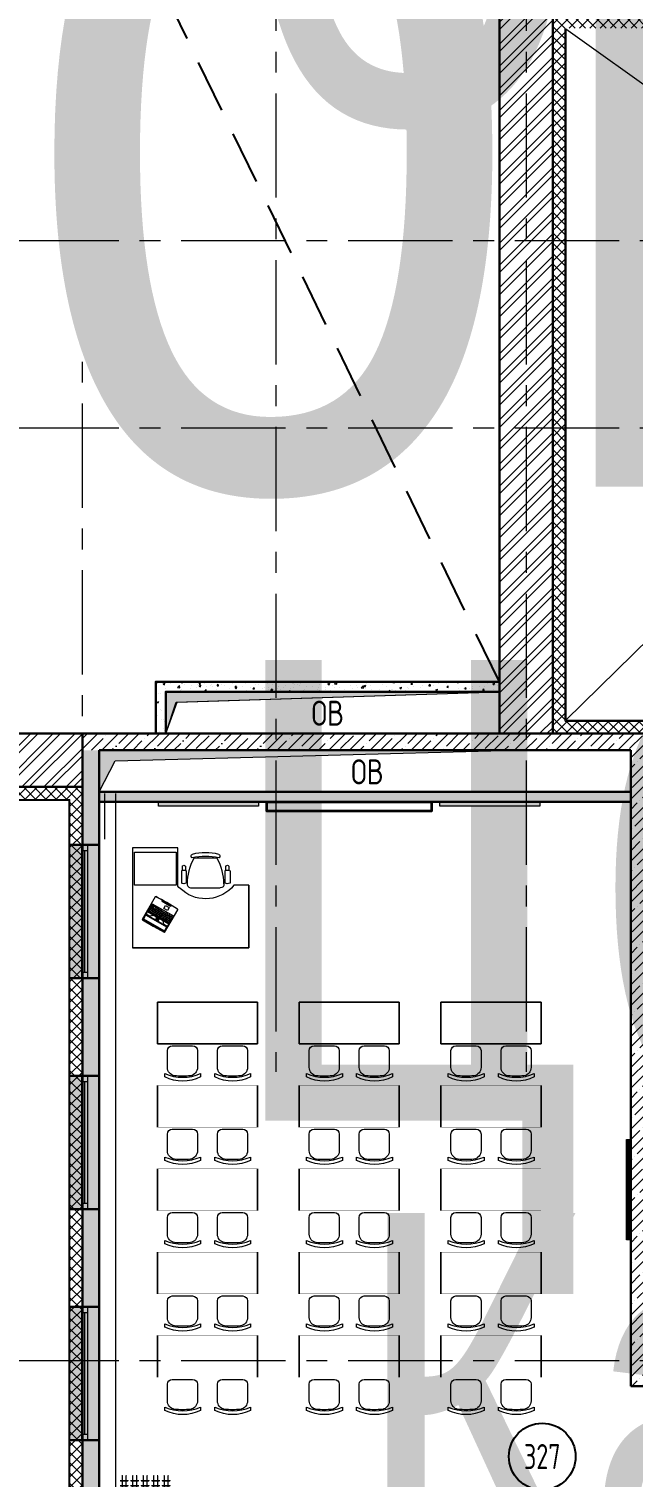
# Model space of a CAD drawing. Header units: millimetres. Extents: x -13407 to 129733, y -106516 to 109495.
# Drawn here: x 5609 to 12853, y 18564 to 35930 of the extents above; entities that cross this region are included whole.
import ezdxf
from ezdxf.enums import TextEntityAlignment as Align

# ---------------------------------------------------------------- set-up
doc = ezdxf.new("R2018")
doc.units = ezdxf.units.MM
doc.linetypes.add('CENTER', pattern=[2, 1.25, -0.25, 0.25, -0.25])
doc.linetypes.add('DASHED', pattern=[19.05, 12.7, -6.35])
doc.layers.get('Defpoints').update_dxf_attribs({"color": 6})
for name, color, linetype, lineweight in [('АР_Маркер экспликации', 239, 'Continuous', 13), ('АР_Навесной фасад', 5, 'Continuous', 5), ('АР_Номер помещения', 1, 'Continuous', 25), ('АР_Окна БЛОК', 250, 'Continuous', 13), ('АР_Оси', 193, 'Continuous', 9), ('АР_Перегородки газоблок', 165, 'Continuous', 30), ('АР_Перегородки газоблок_Штрих', 165, 'Continuous', 5), ('АР_Подоконники', 163, 'Continuous', 9), ('АР_Помещения_площадь', 19, 'Continuous', 9), ('АР_Сущ Несущая стена', 202, 'Continuous', 30), ('АР_тонкая линия', 250, 'Continuous', 0), ('АР_Утеплитель', 250, 'Continuous', 9), ('АР_Штриховка кирпич', 250, 'Continuous', 9), ('АР_Штриховка монолит', 250, 'Continuous', 9), ('Спринклеры', 7, 'Continuous', 18), ('ТХ_мебель передв', 250, 'Continuous', 13), ('ТХ_обор_комп принт', 30, 'Continuous', 13)]:
    doc.layers.add(name, color=color, linetype=linetype, lineweight=lineweight)
doc.layers.add('АР_Названия помещений', color=124, linetype='Continuous', lineweight=5, plot=False)
doc.layers.add('АР_Отверстия', color=251, linetype='Continuous')
doc.styles.add('ICOCPEUR', font='isocpeur.ttf')
doc.styles.add('ISOCPEUR', font='isocpeur.ttf', dxfattribs={"width": 0.7})
doc.styles.get("Standard").update_dxf_attribs({"font": 'arial.ttf'})
pattern_1 = [(45, (-951676.66, 109617.1), (-132.58252, 132.58252), []), (45, (-951588.28, 109617.1), (-132.58252, 132.58252), [])]
pattern_2 = [(45, (-945096.63, 49153.53), (-61.871843, 61.871843), []), (135, (-945096.63, 49153.53), (-61.871843, -61.871843), [])]

# ---------------------------------------------------------------- blocks, each defined once
blk = doc.blocks.new('*U173')
at = {"true_color": 0xffffff}
h = blk.add_hatch(color=7, dxfattribs=at)
h.dxf.hatch_style = 1
h.paths.add_polyline_path([(-1600, 140), (0, 140), (0, -220), (-1600, -220)])
at = {"lineweight": 30}
for p, q in [((-1600, 140), (-1600, -220)), ((0, 140), (0, -220))]:
    blk.add_line(p, q, dxfattribs=at)
for p, q in [((-1600, 140), (0, 140)), ((-1600, 140), (-1600, 140)), ((-1600, 140), (-1600, 140)), ((-1600, 0), (0, 0)), ((0, 140), (0, 140)), ((0, 140), (0, 140)), ((-1600, -70), (0, -70)), ((-1530, 0), (-1530, -70)), ((-1530, -35), (-70, -35)), ((-70, 0), (-70, -70)), ((0, -220), (-1600, -220))]:
    blk.add_line(p, q)
blk = doc.blocks.new('*U174')
at = {"true_color": 0xffffff}
h = blk.add_hatch(color=7, dxfattribs=at)
h.dxf.hatch_style = 1
h.paths.add_polyline_path([(-1600, 140), (0, 140), (0, -220), (-1600, -220)])
at = {"lineweight": 30}
for p, q in [((-1600, 140), (-1600, -220)), ((0, 140), (0, -220))]:
    blk.add_line(p, q, dxfattribs=at)
for p, q in [((-1600, 140), (0, 140)), ((-1600, 140), (-1600, 140)), ((-1600, 140), (-1600, 140)), ((-1600, 0), (0, 0)), ((0, 140), (0, 140)), ((0, 140), (0, 140)), ((-1600, -70), (0, -70)), ((-1530, 0), (-1530, -70)), ((-1530, -35), (-70, -35)), ((-70, 0), (-70, -70)), ((0, -220), (-1600, -220))]:
    blk.add_line(p, q)
blk = doc.blocks.new('*U175')
at = {"true_color": 0xffffff}
h = blk.add_hatch(color=7, dxfattribs=at)
h.dxf.hatch_style = 1
h.paths.add_polyline_path([(-1600, 140), (0, 140), (0, -220), (-1600, -220)])
at = {"lineweight": 30}
for p, q in [((-1600, 140), (-1600, -220)), ((0, 140), (0, -220))]:
    blk.add_line(p, q, dxfattribs=at)
for p, q in [((-1600, 140), (0, 140)), ((-1600, 140), (-1600, 140)), ((-1600, 140), (-1600, 140)), ((-1600, 0), (0, 0)), ((0, 140), (0, 140)), ((0, 140), (0, 140)), ((-1600, -70), (0, -70)), ((-1530, 0), (-1530, -70)), ((-1530, -35), (-70, -35)), ((-70, 0), (-70, -70)), ((0, -220), (-1600, -220))]:
    blk.add_line(p, q)
blk = doc.blocks.new('*U371')
at = {"layer": 'АР_Номер помещения', "color": 7}
blk.add_circle((-12473, 1786), 400, dxfattribs=at)
at = {"layer": 'Defpoints', "color": 7, "style": 'ISOCPEUR', "width": 0.7}
blk.add_attdef('ПЛОЩАДЬ_ПОМЕЩЕНИЯ', text='', height=200, dxfattribs=at).set_placement((-16920, 1466), align=Align.MIDDLE_RIGHT)
at = {"layer": 'Defpoints', "color": 7, "style": 'ISOCPEUR', "width": 0.7, "flags": 1}
blk.add_attdef('КАТЕГОРИЯ', (-499, -2092), '', height=250, dxfattribs=at)
at = {"layer": 'АР_Номер помещения', "color": 7, "style": 'ISOCPEUR', "width": 0.7}
blk.add_attdef('НОМЕР_ПОМЕЩЕНИЯ', text='', height=300, dxfattribs=at).set_placement((-12473, 1786), align=Align.MIDDLE_CENTER)
at = {"layer": 'АР_Помещения_площадь', "color": 7, "lineweight": 30, "width": 0.7, "flags": 104}
blk.add_attdef('ИМЯ_ПОМЕЩЕНИЯ', text='', height=100, dxfattribs=at).set_placement((158, 1217), align=Align.MIDDLE_CENTER)
blk = doc.blocks.new('*U391')
at = {"layer": 'Defpoints', "color": 7, "style": 'ISOCPEUR', "width": 0.7, "flags": 1}
blk.add_attdef('КАТЕГОРИЯ', (-499, -2092), '', height=250, dxfattribs=at)
at = {"layer": 'Defpoints', "color": 7, "style": 'ISOCPEUR', "width": 0.7}
blk.add_attdef('ПЛОЩАДЬ_ПОМЕЩЕНИЯ', text='', height=200, dxfattribs=at).set_placement((6388, -10752), align=Align.MIDDLE_RIGHT)
at = {"layer": 'АР_Номер помещения', "color": 7, "style": 'ISOCPEUR', "width": 0.7}
blk.add_attdef('НОМЕР_ПОМЕЩЕНИЯ', text='', height=300, dxfattribs=at).set_placement((1135, -4684), align=Align.MIDDLE_CENTER)
at = {"layer": 'АР_Помещения_площадь', "color": 7, "lineweight": 30, "width": 0.7, "flags": 104}
blk.add_attdef('ИМЯ_ПОМЕЩЕНИЯ', text='', height=100, dxfattribs=at).set_placement((158, 1217), align=Align.MIDDLE_CENTER)
blk = doc.blocks.new('*U389')
at = {"layer": 'Defpoints', "color": 7, "style": 'ISOCPEUR', "width": 0.7}
blk.add_attdef('ПЛОЩАДЬ_ПОМЕЩЕНИЯ', text='', height=200, dxfattribs=at).set_placement((-20053, 1770), align=Align.MIDDLE_RIGHT)
at = {"layer": 'Defpoints', "color": 7, "style": 'ISOCPEUR', "width": 0.7, "flags": 1}
blk.add_attdef('КАТЕГОРИЯ', (-499, -2092), '', height=250, dxfattribs=at)
at = {"layer": 'АР_Номер помещения', "color": 7, "style": 'ISOCPEUR', "width": 0.7}
blk.add_attdef('НОМЕР_ПОМЕЩЕНИЯ', text='', height=300, dxfattribs=at).set_placement((-18031, 1945), align=Align.MIDDLE_CENTER)
at = {"layer": 'АР_Помещения_площадь', "color": 7, "lineweight": 30, "width": 0.7, "flags": 104}
blk.add_attdef('ИМЯ_ПОМЕЩЕНИЯ', text='', height=100, dxfattribs=at).set_placement((158, 1217), align=Align.MIDDLE_CENTER)
blk = doc.blocks.new('A$C3da1b1ea')
at = {"lineweight": 0}
blk.add_lwpolyline([(0, 0), (50, 0), (50, -1200), (0, -1200), (0, 0)], dxfattribs=at)
blk = doc.blocks.new('laptop')
at = {"color": 0}
for p, q in [((-150, 325), (-155, 323)), ((-150, 325), (-155, 323)), ((-155, 323), (-155, 10)), ((-155, 323), (-155, 10)), ((-150, 313), (-155, 311)), ((155, 248), (-155, 248)), ((0, 326), (-150, 325)), ((0, 326), (-150, 325)), ((0, 314), (-150, 313)), ((-147, 210), (-147, 234)), ((-147, 210), (-147, 100)), ((147, 210), (-147, 210)), ((-147, 210), (-72, 210)), ((-130, 194), (-147, 194)), ((147, 192), (-147, 192)), ((-143, 309), (-140, 310)), ((-143, 254), (-143, 309)), ((-140, 253), (-143, 254)), ((-140, 310), (140, 310)), ((140, 253), (-140, 253)), ((-138, 192), (-138, 173)), ((-137, 244), (-96, 244)), ((-130, 210), (-130, 194)), ((-128, 210), (-128, 194)), ((76, 194), (-128, 194)), ((-119, 192), (-119, 173)), ((-111, 210), (-111, 194)), ((-99, 192), (-99, 173)), ((-94, 210), (-94, 194)), ((-68, 219), (-92, 243)), ((-80, 192), (-80, 173)), ((-77, 210), (-77, 194)), ((-60, 210), (-60, 194)), ((-60, 192), (-60, 173)), ((-43, 210), (-43, 194)), ((-41, 192), (-41, 173)), ((-26, 210), (-26, 194)), ((-19, 242), (-21, 242)), ((-21, 242), (-21, 237)), ((-21, 237), (-19, 237)), ((-21, 226), (-21, 220)), ((21, 226), (-21, 226)), ((-21, 220), (21, 220)), ((-21, 192), (-21, 173)), ((-19, 237), (-19, 242)), ((-9, 210), (-9, 194)), ((-6, 242), (-8, 242)), ((-8, 242), (-8, 237)), ((-8, 237), (-6, 237)), ((-6, 237), (-6, 242)), ((-2, 192), (-2, 173)), ((150, 325), (0, 326)), ((150, 325), (0, 326)), ((150, 313), (0, 314)), ((8, 242), (6, 242)), ((6, 242), (6, 237)), ((6, 237), (8, 237)), ((8, 237), (8, 242)), ((8, 210), (8, 194)), ((18, 192), (18, 173)), ((21, 242), (19, 242)), ((19, 242), (19, 237)), ((19, 237), (21, 237)), ((21, 237), (21, 242)), ((21, 220), (21, 226)), ((25, 210), (25, 194)), ((37, 192), (37, 173)), ((42, 210), (42, 194)), ((57, 192), (57, 173)), ((59, 210), (59, 194)), ((68, 219), (92, 243)), ((69, 210), (69, 211)), ((69, 210), (69, 211)), ((147, 210), (69, 210)), ((76, 210), (76, 194)), ((76, 192), (76, 173)), ((79, 210), (79, 194)), ((147, 194), (79, 194)), ((96, 244), (137, 244)), ((96, 210), (96, 194)), ((96, 192), (96, 173)), ((113, 210), (113, 194)), ((129, 192), (129, 100)), ((130, 210), (130, 194)), ((140, 310), (143, 309)), ((143, 254), (140, 253)), ((143, 309), (143, 254)), ((147, 234), (147, 210)), ((147, 210), (147, 100)), ((155, 323), (150, 325)), ((155, 323), (150, 325)), ((155, 311), (150, 313)), ((155, 10), (155, 323)), ((155, 10), (155, 323)), ((-155, 10), (-155, 8)), ((-155, 8), (-152, 5)), ((-152, 5), (-150, 5)), ((-150, 5), (0, 0)), ((147, 173), (-147, 173)), ((147, 155), (-147, 155)), ((147, 137), (-147, 137)), ((147, 118), (-147, 118)), ((147, 100), (-147, 100)), ((-129, 173), (-129, 155)), ((-123, 155), (-123, 137)), ((-123, 118), (-123, 100)), ((-114, 137), (-114, 118)), ((-110, 173), (-110, 155)), ((-103, 155), (-103, 137)), ((-98, 118), (-98, 100)), ((-94, 137), (-94, 118)), ((-90, 173), (-90, 155)), ((-84, 155), (-84, 137)), ((-75, 137), (-75, 118)), ((-74, 118), (-74, 100)), ((-71, 173), (-71, 155)), ((-64, 155), (-64, 137)), ((-59, 14), (-59, 1)), ((59, 14), (-59, 14)), ((-59, 1), (-59, 14)), ((-59, 14), (59, 14)), ((-55, 137), (-55, 118)), ((-55, 118), (-55, 100)), ((-51, 173), (-51, 155)), ((-45, 155), (-45, 137)), ((-36, 137), (-36, 118)), ((-32, 173), (-32, 155)), ((-25, 155), (-25, 137)), ((-16, 137), (-16, 118)), ((-12, 173), (-12, 155)), ((-6, 155), (-6, 137)), ((0, 0), (150, 5)), ((3, 137), (3, 118)), ((7, 173), (7, 155)), ((9, 118), (9, 100)), ((14, 155), (14, 137)), ((23, 137), (23, 118)), ((27, 173), (27, 155)), ((29, 118), (29, 100)), ((33, 155), (33, 137)), ((42, 137), (42, 118)), ((46, 173), (46, 155)), ((48, 118), (48, 100)), ((53, 155), (53, 137)), ((59, 1), (59, 14)), ((59, 14), (59, 1)), ((62, 137), (62, 118)), ((66, 173), (66, 155)), ((68, 118), (68, 100)), ((72, 155), (72, 137)), ((81, 137), (81, 118)), ((85, 173), (85, 155)), ((87, 118), (87, 100)), ((90, 118), (90, 100)), ((92, 155), (92, 137)), ((105, 173), (105, 155)), ((109, 137), (109, 100)), ((150, 5), (153, 6)), ((153, 6), (155, 8)), ((155, 8), (155, 10))]:
    blk.add_line(p, q, dxfattribs=at)
blk.add_lwpolyline([(-52, 79), (-4, 79), (-4, 39), (-52, 39)], close=True, dxfattribs=at)
for centre, radius, start, end in [((-137, 234), 10, 90, 180), ((-96, 239), 5, 45, 90), ((-72, 215), 5, 270, 45), ((72, 215), 5, 135, 236.1175), ((96, 239), 5, 90, 135), ((137, 234), 10, 0, 90), ((-150, 10), 5, 180, 266.4167), ((0, 2405), 2405, 266.4167, 273.5833), ((150, 10), 5, 273.5833, 0)]:
    blk.add_arc(centre, radius, start, end, dxfattribs=at)
blk = doc.blocks.new('мваи')
for points in [[(95699, 222916), (95154, 222916), (95154, 221715), (96551, 221715), (96551, 222466), (96371, 222466)], [(95699, 222456), (95699, 222916)], [(95741, 222641), (95741, 222493)], [(95752, 222694), (95752, 222646)], [(95789, 222694), (95789, 222646)], [(95800, 222641), (95800, 222493)], [(96260, 222641), (96260, 222493)], [(96271, 222694), (96271, 222646)], [(96308, 222694), (96308, 222646)], [(96324, 222641), (96324, 222493)], [(96551, 222466), (96551, 221715), (95154, 221715)]]:
    blk.add_lwpolyline(points)
blk.add_lwpolyline([(95180, 222864), (95678, 222864), (95678, 222466), (95180, 222466)], close=True)
blk.add_lwpolyline([(96250, 222482, 0.127479), (96170, 222789, 0.028308), (95890, 222789, 0.127479), (95810, 222482, 0.416667), (95858, 222435), (96207, 222435)], format="xyb")
for centre, radius, start, end in [((96030, 222190), 667, 75.9812, 104.0188), ((96030, 221982), 829, 78.7648, 101.2352)]:
    blk.add_arc(centre, radius, start, end)
for points in [[(95868, 222795), (95858, 222800), (95852, 222821), (95863, 222832)], [(95863, 222832), (95863, 222837), (95868, 222837), (95868, 222837)], [(96191, 222837), (96202, 222832), (96207, 222816), (96197, 222800)], [(95741, 222641), (95757, 222652), (95778, 222652), (95800, 222641)], [(95752, 222694), (95757, 222705), (95768, 222710), (95778, 222705)], [(95778, 222705), (95784, 222699), (95784, 222699), (95789, 222694)], [(96197, 222800), (96197, 222800), (96197, 222795), (96191, 222795)], [(96260, 222641), (96281, 222652), (96302, 222652), (96324, 222641)], [(96271, 222694), (96276, 222705), (96292, 222710), (96302, 222705)], [(96302, 222705), (96302, 222699), (96308, 222699), (96308, 222694)], [(95800, 222493), (95778, 222482), (95757, 222482), (95741, 222493)], [(96371, 222466), (96218, 222281), (95942, 222249), (95757, 222403)], [(96250, 222482), (96255, 222456), (96234, 222435), (96207, 222435)], [(96324, 222493), (96302, 222482), (96281, 222482), (96260, 222493)], [(95757, 222403), (95736, 222419), (95715, 222435), (95699, 222456)]]:
    blk.add_open_spline(points, degree=3)
at = {"rotation": 150}
blk.add_blockref('laptop', (95567, 222259), dxfattribs=at)
blk = doc.blocks.new('У018')
at = {"layer": 'ТХ_мебель передв', "ltscale": 100, "const_width": 2}
blk.add_lwpolyline([(94750, 82280), (95250, 82280), (95250, 81080), (94750, 81080)], close=True, dxfattribs=at)
blk = doc.blocks.new('Стул парты')
for points in [[(-95, -360, -0.36493), (-180, -259), (-180, -58, -0.414078), (-122, 0), (122, 0, -0.414078), (180, -58), (180, -259, -0.36493), (95, -360, -0.041656)], [(-212, -334, 0.203875), (217, -334), (217, -374, -0.227009), (-212, -374)]]:
    blk.add_lwpolyline(points, format="xyb", close=True)

msp = doc.modelspace()

# ---------------------------------------------------------------- hatches: boundary and pattern name
at = {"layer": 'АР_Перегородки газоблок_Штрих', "ltscale": 100}
h = msp.add_hatch(dxfattribs=at)
h.set_pattern_fill('AR-CONC', color=256, scale=30)
h.set_pattern_definition([(50, (-58072.46, -55205.68), (215.17805, -18.82564), [22.5, -247.5]), (355, (-58072.46, -55205.68), (-41.6254, 225.65764), [18, -198]), (100.45144, (-58054.53, -55207.25), (173.55265, 206.832), [19.12206, -210.34263]), (46.1842, (-58072.46, -55145.68), (320.1724, -49.6558), [33.75, -371.25]), (96.63564, (-58045.78, -55149.82), (280.3986, 292.2356), [28.6831, -315.5141]), (351.18416, (-58072.46, -55145.68), (280.3986, 292.2356), [27, -297]), (21, (-58042.46, -55160.68), (179.07212, -120.78567), [22.5, -247.5]), (326, (-58042.46, -55160.68), (72.9946, 217.545), [18, -198]), (71.45144, (-58027.54, -55170.75), (252.0667, 96.75935), [19.12206, -210.34263]), (37.5, (-58072.46, -55205.68), (3.647957, 99.868156), [0, -195.6, 0, -201, 0, -198.75]), (7.5, (-58072.46, -55205.68), (78.92086, 118.32351), [0, -114.6, 0, -191.1, 0, -75.75]), (327.5, (-58139.36, -55205.68), (160.14673, -6.76646), [0, -75, 0, -234, 0, -310.5]), (317.5, (-58169.36, -55205.68), (174.95585, 30.0315), [0, -97.5, 0, -155.4, 0, -220.5])])
h.paths.add_polyline_path([(7250, 27981.9), (8235, 27981.8), (11249.8, 27982.4), (11249.8, 28102.4), (8355, 28101.9), (7130, 28101.3), (7130, 27480), (7250, 27480.5)])
h = msp.add_hatch(dxfattribs=at)
h.set_pattern_fill('AR-CONC', color=256, scale=30)
h.set_pattern_definition([(50, (-58072.46, -55305.68), (215.17805, -18.82564), [22.5, -247.5]), (355, (-58072.46, -55305.68), (-41.6254, 225.65764), [18, -198]), (100.45144, (-58054.53, -55307.25), (173.55265, 206.832), [19.12206, -210.34263]), (46.1842, (-58072.46, -55245.68), (320.1724, -49.6558), [33.75, -371.25]), (96.63564, (-58045.78, -55249.82), (280.3986, 292.2356), [28.6831, -315.5141]), (351.18416, (-58072.46, -55245.68), (280.3986, 292.2356), [27, -297]), (21, (-58042.46, -55260.68), (179.07212, -120.78567), [22.5, -247.5]), (326, (-58042.46, -55260.68), (72.9946, 217.545), [18, -198]), (71.45144, (-58027.54, -55270.75), (252.0667, 96.75935), [19.12206, -210.34263]), (37.5, (-58072.46, -55305.68), (3.647957, 99.868156), [0, -195.6, 0, -201, 0, -198.75]), (7.5, (-58072.46, -55305.68), (78.92086, 118.32351), [0, -114.6, 0, -191.1, 0, -75.75]), (327.5, (-58139.36, -55305.68), (160.14673, -6.76646), [0, -75, 0, -234, 0, -310.5]), (317.5, (-58169.36, -55305.68), (174.95585, 30.0315), [0, -97.5, 0, -155.4, 0, -220.5])])
h.paths.add_polyline_path([(12825.3, 26780.4), (6450, 26780.4), (6450, 26660.4), (12825, 26661.2), (12824.6, 26660.4)])
at = {"layer": 'АР_Утеплитель', "ltscale": 100}
h = msp.add_hatch(dxfattribs=at)
h.set_pattern_fill('ANSI37', color=256, scale=700)
h.set_pattern_definition(pattern_2)
h.paths.add_polyline_path([(14829.8, 47170), (17959.8, 47170), (17959.8, 44240), (21080, 44240), (21080, 36220), (17279.8, 36220), (17279.8, 36090), (11889.8, 36090), (11889.8, 27480), (16865, 27480), (16865, 31445), (51665, 31445), (51665, 27480), (62165, 27480), (62165, 9610), (68515, 9610), (68515, -100), (55415, -100), (55415, 6250), (47535, 6250), (47535, 11440), (38999.7, 11440), (38999.7, 11040), (39149.7, 11040), (39149.7, 11290), (47385, 11290), (47385, 6100), (55265, 6100), (55265, -250), (68665, -250), (68665, 9760), (62315, 9760), (62315, 27630), (51815, 27630), (51815, 31595), (16715, 31595), (16715, 27630), (12039.8, 27630), (12039.8, 35940), (17429.8, 35940), (17429.8, 36070), (21230, 36070), (21230, 44390), (18109.8, 44390), (18109.8, 47320), (14979.8, 47320), (14979.8, 47738.8), (14834.2, 47738.8)])
h = msp.add_hatch(dxfattribs=at)
h.set_pattern_fill('ANSI37', color=256, scale=700)
h.set_pattern_definition(pattern_2)
h.paths.add_polyline_path([(-100, 9610), (6250, 9610), (6250, 26840), (-750.2, 26840), (-750.2, 28560), (-900.2, 28560), (-900.2, 26690), (6100, 26690), (6100, 9760), (-250, 9760), (-250, -250), (13150, -250), (13150, 6100), (21270, 6100), (21270, 11290), (29537.4, 11290), (29537.4, 11040), (29687.4, 11040), (29687.4, 11440), (21120, 11440), (21120, 6250), (13000, 6250), (13000, -100), (-100, -100)])
at = {"layer": 'АР_Штриховка кирпич', "ltscale": 100}
h = msp.add_hatch(dxfattribs=at)
h.set_pattern_fill('ANSI32', color=256, scale=500)
h.set_pattern_definition(pattern_1)
h.paths.add_polyline_path([(11889.8, 36730), (11249.8, 36730), (11249.9, 27480.1), (11889.9, 27479.9), (11889.8, 36089.2), (11889.8, 36090.8)])
h = msp.add_hatch(dxfattribs=at)
h.set_pattern_fill('ANSI32', color=256, scale=500)
h.set_pattern_definition(pattern_1)
h.paths.add_polyline_path([(-110.2, 28495), (-750.2, 28495), (-750.2, 26840), (6250, 26840), (6250, 27480), (-110.1, 27480)])
at = {"layer": 'АР_Штриховка монолит', "ltscale": 100}
h = msp.add_hatch(dxfattribs=at)
h.set_pattern_fill('ANSI35', color=256, scale=700)
h.set_pattern_definition([(45, (-938746.6, 75713.59), (-123.743687, 123.743687), []), (45, (-938622.85, 75713.59), (-123.743687, 123.743687), [218.75, -43.75, 0, -43.75])])
h.paths.add_polyline_path([(6450, 27280), (12825, 27280), (12825, 19655), (13025, 19655), (13025, 27280), (16865, 27280), (16865, 27480), (6250, 27480), (6250, 27280), (6450, 27280)])
h = msp.add_hatch(dxfattribs=at)
h.set_pattern_fill('ANSI35', color=256, scale=700)
h.set_pattern_definition([(45, (-951587.81, 109999.9), (-123.743687, 123.743687), []), (45, (-951464.07, 109999.9), (-123.743687, 123.743687), [218.75, -43.75, 0, -43.75])])
h.paths.add_polyline_path([(6449.9, 27280), (6249.9, 27280), (6249.9, 9610), (-100, 9610), (-100, 9410), (100, 9410), (6250, 9410), (6250, 8256), (6550, 8256), (6550, 9610), (6450, 9610)])
at = {"layer": 'Спринклеры', "ltscale": 100}
h = msp.add_hatch(color=256, dxfattribs=at)
h.paths.add_polyline_path([(8584.9, 27982.4), (7250, 27982.4), (7250, 27480), (7387.8, 27857.7), (8584.9, 27896.2)])
h.paths.add_polyline_path([(11249.8, 27982.4), (11164.8, 27982.4), (8584.9, 27982.4), (8584.9, 27896.2)])
h = msp.add_hatch(color=256, dxfattribs=at)
h.paths.add_polyline_path([(8569.9, 27280), (6450, 27280), (6450, 26780.4), (6642.7, 27152.9), (8569.9, 27203.9)])
h.paths.add_polyline_path([(11431.2, 27280), (11447.1, 27280), (8569.9, 27280), (8569.9, 27203.9)])
h.paths.add_polyline_path([(11445.5, 27280), (11447.1, 27280), (11431.2, 27280)], flags=17)
at = {"layer": 'ТХ_мебель передв', "transparency": 33554508}
h = msp.add_hatch(color=256, dxfattribs=at)
h.dxf.hatch_style = 1
h.paths.add_polyline_path([(7162.6, 26660.4), (7162.6, 26607.5), (8362.6, 26607.5), (8362.6, 26660.4)])
h = msp.add_hatch(color=256, dxfattribs=at)
h.dxf.hatch_style = 1
h.paths.add_polyline_path([(11736.1, 26607.5), (11736.1, 26660.4), (10537.4, 26660.4), (10537.4, 26607.5)])

# ---------------------------------------------------------------- linework, layer by layer
at = {"linetype": 'DASHED', "ltscale": 50}
msp.add_line((11249.8, 28102.4), (-110.2, 51495), dxfattribs=at)
at = {"layer": 'АР_Навесной фасад', "ltscale": 100}
for p, q in [((12039.8, 27630), (12039.8, 35940)), ((12049.8, 27640), (12049.8, 35930)), ((12039.8, 27630), (16715, 27630)), ((12049.8, 27640), (16705, 27640)), ((-910.2, 26680), (6090, 26680)), ((-900.2, 26690), (6100, 26690)), ((6090, 9770), (6090, 26680)), ((6100, 9760), (6100, 26690))]:
    msp.add_line(p, q, dxfattribs=at)
at = {"layer": 'АР_Оси', "linetype": 'CENTER', "ltscale": 1000}
for p, q in [((8569.9, 79157.5), (8569.9, 23425.1)), ((11569.9, 79157.5), (11569.9, 23425.1)), ((-12563.8, 33395), (70614.6, 33395)), ((6250, -1811.3), (6250, 32072.7)), ((-12563.8, 31145), (70614.6, 31145)), ((-12563.8, 27480), (71033.4, 27480)), ((-12563.8, 19960), (71033.4, 19960))]:
    msp.add_line(p, q, dxfattribs=at)
at = {"layer": 'АР_Перегородки газоблок', "ltscale": 100}
for points in [[(7130, 27480), (7130, 28102.4), (11249.8, 28102.4)], [(7250, 27480), (7250, 27982.4), (11249.8, 27982.4)], [(12825, 26780.4), (6450, 26780.4)], [(12825, 26660.4), (6450, 26660.4)]]:
    msp.add_lwpolyline(points, dxfattribs=at)
at = {"layer": 'АР_Подоконники', "ltscale": 100}
msp.add_line((6650, 18055), (6650, 26760.4), dxfattribs=at)
at = {"layer": 'АР_Сущ Несущая стена', "ltscale": 100}
for p, q in [((11249.8, 27480), (11249.8, 36730)), ((11889.8, 27480), (11889.8, 36090)), ((-110.2, 27480), (16865, 27480)), ((6250, 9610), (6250, 27480)), ((6450, 9610), (6450, 27280)), ((6450, 27280), (12825, 27280)), ((12825, 19655), (12825, 27280)), ((-750.2, 26840), (6250, 26840)), ((12825, 19655), (13025, 19655))]:
    msp.add_line(p, q, dxfattribs=at)
at = {"layer": 'АР_тонкая линия', "ltscale": 100}
msp.add_line((12048.6, 35930), (16703.7, 32604.3), dxfattribs=at)
for points in [[(12048.6, 27640), (16703.7, 32206.5)], [(7250, 27480), (7372.8, 27857.7), (11249.8, 27982.4)], [(7250, 27480), (7387.8, 27857.7), (11249.8, 27982.4)], [(6450, 26780.4), (6642.7, 27152.9), (11445.5, 27280)]]:
    msp.add_lwpolyline(points, dxfattribs=at)
at = {"layer": 'ТХ_мебель передв', "ltscale": 100}
msp.add_line((6520, 26215), (6520, 26760.3), dxfattribs=at)
at = {"layer": 'ТХ_мебель передв'}
for p, q in [((7750, 24260.6), (7150, 24260.6)), ((7150, 24260.6), (7150, 23760.6)), ((7150, 23760.6), (7150, 24260.6)), ((7150, 24260.6), (7750, 24260.6)), ((7750, 24260.6), (7150, 24260.6)), ((7150, 24260.6), (7150, 23760.6)), ((7150, 23760.6), (7150, 24260.6)), ((7150, 24260.6), (7750, 24260.6)), ((8350, 24260.6), (7750, 24260.6)), ((8350, 24260.6), (7750, 24260.6)), ((7750, 24260.6), (8350, 24260.6)), ((8350, 24260.6), (7750, 24260.6)), ((8350, 24260.6), (7750, 24260.6)), ((7750, 24260.6), (8350, 24260.6)), ((8350, 23760.6), (8350, 24260.6)), ((8350, 23760.6), (8350, 24260.6)), ((8350, 24260.6), (8350, 23760.6)), ((8350, 23760.6), (8350, 24260.6)), ((8350, 23760.6), (8350, 24260.6)), ((8350, 24260.6), (8350, 23760.6)), ((8850, 24260.6), (8850, 23760.6)), ((8850, 24260.6), (8850, 23760.6)), ((8850, 23760.6), (8850, 24260.6)), ((9450, 24260.6), (8850, 24260.6)), ((9450, 24260.6), (8850, 24260.6)), ((8850, 24260.6), (9450, 24260.6)), ((8850, 24260.6), (8850, 23760.6)), ((8850, 24260.6), (8850, 23760.6)), ((8850, 23760.6), (8850, 24260.6)), ((10050, 24260.6), (9450, 24260.6)), ((10050, 24260.6), (9450, 24260.6)), ((9450, 24260.6), (10050, 24260.6)), ((10050, 23760.6), (10050, 24260.6)), ((10050, 23760.6), (10050, 24260.6)), ((10050, 24260.6), (10050, 23760.6)), ((10050, 23760.6), (10050, 24260.6)), ((10050, 23760.6), (10050, 24260.6)), ((10050, 24260.6), (10050, 23760.6)), ((11150, 24260.6), (10550, 24260.6)), ((10550, 24260.6), (10550, 23760.6)), ((11150, 24260.6), (10550, 24260.6)), ((10550, 24260.6), (10550, 23760.6)), ((10550, 23760.6), (10550, 24260.6)), ((10550, 24260.6), (11150, 24260.6)), ((11150, 24260.6), (10550, 24260.6)), ((10550, 24260.6), (10550, 23760.6)), ((11150, 24260.6), (10550, 24260.6)), ((10550, 24260.6), (10550, 23760.6)), ((10550, 23760.6), (10550, 24260.6)), ((10550, 24260.6), (11150, 24260.6)), ((11750, 24260.6), (11150, 24260.6)), ((11750, 24260.6), (11150, 24260.6)), ((11150, 24260.6), (11750, 24260.6)), ((11750, 24260.6), (11150, 24260.6)), ((11750, 24260.6), (11150, 24260.6)), ((11150, 24260.6), (11750, 24260.6)), ((11750, 23760.6), (11750, 24260.6)), ((11750, 23760.6), (11750, 24260.6)), ((11750, 24260.6), (11750, 23760.6)), ((11750, 23760.6), (11750, 24260.6)), ((11750, 23760.6), (11750, 24260.6)), ((11750, 24260.6), (11750, 23760.6)), ((7150, 23760.6), (7750, 23760.6)), ((7750, 23760.6), (7150, 23760.6)), ((7750, 23760.6), (8350, 23760.6)), ((7750, 23760.6), (8350, 23760.6)), ((8350, 23760.6), (7750, 23760.6)), ((8850, 23760.6), (9450, 23760.6)), ((8850, 23760.6), (9450, 23760.6)), ((9450, 23760.6), (8850, 23760.6)), ((9450, 23760.6), (10050, 23760.6)), ((9450, 23760.6), (10050, 23760.6)), ((10050, 23760.6), (9450, 23760.6)), ((10550, 23760.6), (11150, 23760.6)), ((10550, 23760.6), (11150, 23760.6)), ((11150, 23760.6), (10550, 23760.6)), ((11150, 23760.6), (11750, 23760.6)), ((11150, 23760.6), (11750, 23760.6)), ((11750, 23760.6), (11150, 23760.6)), ((7150, 23260.6), (7150, 22760.6)), ((7150, 23260.6), (7150, 22760.6)), ((7150, 22760.6), (7150, 23260.6)), ((8350, 22760.6), (8350, 23260.6)), ((8350, 22760.6), (8350, 23260.6)), ((8350, 23260.6), (8350, 22760.6)), ((8850, 23260.6), (8850, 22760.6)), ((8850, 23260.6), (8850, 22760.6)), ((8850, 22760.6), (8850, 23260.6)), ((10050, 22760.6), (10050, 23260.6)), ((10050, 22760.6), (10050, 23260.6)), ((10050, 23260.6), (10050, 22760.6)), ((10550, 23260.6), (10550, 22760.6)), ((10550, 23260.6), (10550, 22760.6)), ((10550, 22760.6), (10550, 23260.6)), ((11750, 22760.6), (11750, 23260.6)), ((11750, 22760.6), (11750, 23260.6)), ((11750, 23260.6), (11750, 22760.6)), ((7150, 22260.6), (7150, 21760.6)), ((7150, 22260.6), (7150, 21760.6)), ((7150, 21760.6), (7150, 22260.6)), ((8350, 21760.6), (8350, 22260.6)), ((8350, 21760.6), (8350, 22260.6)), ((8350, 22260.6), (8350, 21760.6)), ((8850, 22260.6), (8850, 21760.6)), ((8850, 22260.6), (8850, 21760.6)), ((8850, 21760.6), (8850, 22260.6)), ((10050, 21760.6), (10050, 22260.6)), ((10050, 21760.6), (10050, 22260.6)), ((10050, 22260.6), (10050, 21760.6)), ((10550, 22260.6), (10550, 21760.6)), ((10550, 22260.6), (10550, 21760.6)), ((10550, 21760.6), (10550, 22260.6)), ((7150, 21260.6), (7150, 20760.6)), ((7150, 21260.6), (7150, 20760.6)), ((7150, 20760.6), (7150, 21260.6)), ((8350, 20760.6), (8350, 21260.6)), ((8350, 20760.6), (8350, 21260.6)), ((8350, 21260.6), (8350, 20760.6)), ((8850, 21260.6), (8850, 20760.6)), ((8850, 21260.6), (8850, 20760.6)), ((8850, 20760.6), (8850, 21260.6)), ((10050, 20760.6), (10050, 21260.6)), ((10050, 20760.6), (10050, 21260.6)), ((10050, 21260.6), (10050, 20760.6)), ((10550, 21260.6), (10550, 20760.6)), ((10550, 21260.6), (10550, 20760.6)), ((10550, 20760.6), (10550, 21260.6)), ((11750, 20760.6), (11750, 21260.6)), ((11750, 20760.6), (11750, 21260.6)), ((11750, 21260.6), (11750, 20760.6)), ((7150, 20260.6), (7150, 19760.6)), ((7150, 20260.6), (7150, 19760.6)), ((7150, 19760.6), (7150, 20260.6)), ((8350, 19760.6), (8350, 20260.6)), ((8350, 19760.6), (8350, 20260.6)), ((8350, 20260.6), (8350, 19760.6)), ((8850, 20260.6), (8850, 19760.6)), ((8850, 20260.6), (8850, 19760.6)), ((8850, 19760.6), (8850, 20260.6)), ((10050, 19760.6), (10050, 20260.6)), ((10050, 19760.6), (10050, 20260.6)), ((10050, 20260.6), (10050, 19760.6)), ((10550, 20260.6), (10550, 19760.6)), ((10550, 20260.6), (10550, 19760.6)), ((10550, 19760.6), (10550, 20260.6)), ((11750, 19760.6), (11750, 20260.6)), ((11750, 19760.6), (11750, 20260.6)), ((11750, 20260.6), (11750, 19760.6))]:
    msp.add_line(p, q, dxfattribs=at)
at = {"layer": 'ТХ_мебель передв', "ltscale": 100}
msp.add_lwpolyline([(11249.8, 27480), (-110.2, 27480)], dxfattribs=at)
at = {"layer": 'ТХ_мебель передв'}
for points in [[(8362.6, 26660.4), (8362.6, 26607.5), (7162.6, 26607.5), (7162.6, 26660.4)], [(11736.1, 26660.4), (11736.1, 26607.5), (10537.4, 26607.5), (10537.4, 26660.4)]]:
    msp.add_lwpolyline(points, close=True, dxfattribs=at)
at = {"layer": 'ТХ_мебель передв', "const_width": 50, "elevation": 0}
msp.add_lwpolyline([(12800, 22610.6), (12800, 21410.6)], dxfattribs=at)
at = {"layer": 'ТХ_обор_комп принт', "lineweight": 35}
msp.add_lwpolyline([(10437.4, 26660.4), (10437.4, 26549.1), (8462.6, 26549.1), (8462.6, 26660.4)], close=True, dxfattribs=at)

# ---------------------------------------------------------------- block references
at = {"layer": 'АР_Маркер экспликации'}
ref = msp.add_blockref('*U389', (27575, 65457.4), dxfattribs=at)
lines = msp.add_mtext('\\W0.8000;Многофункциональный информационный библиотечный центр с зоной для индивидуальных занятий', dxfattribs={"layer": 'АР_Названия помещений', "insert": (7909.7, 65986.8), "char_height": 7190.015, "width": 926.94, "attachment_point": 1})
ref.add_attrib('ИМЯ_ПОМЕЩЕНИЯ', '', (7909.7, 65986.8), dxfattribs={"flags": 104}).embed_mtext(lines)
ref = msp.add_blockref('*U391', (-2584.3, 62869.8), dxfattribs=at)
lines = msp.add_mtext('\\W0.8000;Универсальное помещение с возможностью организации гимнастического зала (хореография)', dxfattribs={"layer": 'АР_Названия помещений', "insert": (-576.5, 58173), "char_height": 10397.474, "width": 926.94, "attachment_point": 1})
ref.add_attrib('ИМЯ_ПОМЕЩЕНИЯ', '', (-576.5, 58173), dxfattribs={"flags": 104}).embed_mtext(lines)
at = {"layer": 'АР_Маркер экспликации', "color": 7}
ref = msp.add_blockref('*U371', (24237.1, 17023.6), dxfattribs=at)
ref.add_attrib('НОМЕР_ПОМЕЩЕНИЯ', '327', dxfattribs={"layer": 'АР_Номер помещения', "color": 7, "height": 300, "style": 'ISOCPEUR', "width": 0.7}).set_placement((11764.5, 18809.8), align=Align.MIDDLE_CENTER)
lines = msp.add_mtext('\\W0.8000;Кабинет истории тип 1', dxfattribs={"layer": 'АР_Названия помещений', "insert": (9516.4, 21730.4), "char_height": 4466.67, "width": 926.94, "attachment_point": 1})
ref.add_attrib('ИМЯ_ПОМЕЩЕНИЯ', '', (9516.4, 21730.4), dxfattribs={"flags": 104}).embed_mtext(lines)
ref.add_attrib('ПЛОЩАДЬ_ПОМЕЩЕНИЯ', '#####', dxfattribs={"layer": 'Defpoints', "color": 7, "height": 200, "style": 'ISOCPEUR', "width": 0.7}).set_placement((7317.3, 18489.4), align=Align.MIDDLE_RIGHT)
at = {"layer": 'АР_Окна БЛОК', "rotation": 270}
for name, p in [('*U175', (6310, 24545)), ('*U174', (6310, 21775)), ('*U173', (6310, 19005))]:
    msp.add_blockref(name, p, dxfattribs=at)
at = {"layer": 'ТХ_мебель передв'}
for name, p in [('мваи', (-88303.7, -196805.9)), ('Стул парты', (7450, 23735.6)), ('Стул парты', (8050, 23735.6)), ('Стул парты', (9150, 23735.6)), ('Стул парты', (9750, 23735.6)), ('Стул парты', (10850, 23735.6)), ('Стул парты', (11450, 23735.6)), ('Стул парты', (7450, 22735.6)), ('Стул парты', (8050, 22735.6)), ('Стул парты', (9150, 22735.6)), ('Стул парты', (9750, 22735.6)), ('Стул парты', (10850, 22735.6)), ('Стул парты', (11450, 22735.6)), ('Стул парты', (7450, 21735.6)), ('Стул парты', (8050, 21735.6)), ('Стул парты', (9150, 21735.6)), ('Стул парты', (9750, 21735.6)), ('Стул парты', (10850, 21735.6)), ('Стул парты', (11450, 21735.6)), ('Стул парты', (7450, 20735.6)), ('Стул парты', (8050, 20735.6)), ('Стул парты', (9150, 20735.6)), ('Стул парты', (9750, 20735.6)), ('Стул парты', (10850, 20735.6)), ('Стул парты', (11450, 20735.6)), ('Стул парты', (7450, 19735.6)), ('Стул парты', (8050, 19735.6)), ('Стул парты', (9150, 19735.6)), ('Стул парты', (9750, 19735.6)), ('Стул парты', (10850, 19735.6)), ('Стул парты', (11450, 19735.6))]:
    msp.add_blockref(name, p, dxfattribs=at)
at = {"layer": 'ТХ_мебель передв', "rotation": 90.0000000000084}
for p in [(89430.2, -70989.5), (91130.2, -70989.5), (92830.2, -70989.5), (89430.2, -71989.5), (91130.2, -71989.5), (92830.2, -71989.5), (89430.2, -72989.5), (91130.2, -72989.5), (92830.2, -72989.5), (89430.2, -73989.5), (91130.2, -73989.5), (92830.2, -73989.5), (89430.2, -74989.5), (91130.2, -74989.5), (92830.2, -74989.5)]:
    msp.add_blockref('У018', p, dxfattribs=at)
at = {"layer": 'ТХ_мебель передв', "lineweight": 0, "rotation": 180}
msp.add_blockref('A$C3da1b1ea', (12825, 21410.6, 0), dxfattribs=at)

# ---------------------------------------------------------------- texts
at = {"layer": 'АР_Отверстия', "ltscale": 100, "char_height": 300, "attachment_point": 5, "line_spacing_factor": 0.7, "style": 'ICOCPEUR'}
for insert in [(9190.9, 27724.1), (9666.1, 27020.9)]:
    msp.add_mtext('\\A1;{\\W0.8;ОВ}', dxfattribs=dict(at, insert=insert))

doc.saveas('drawing.dxf')
